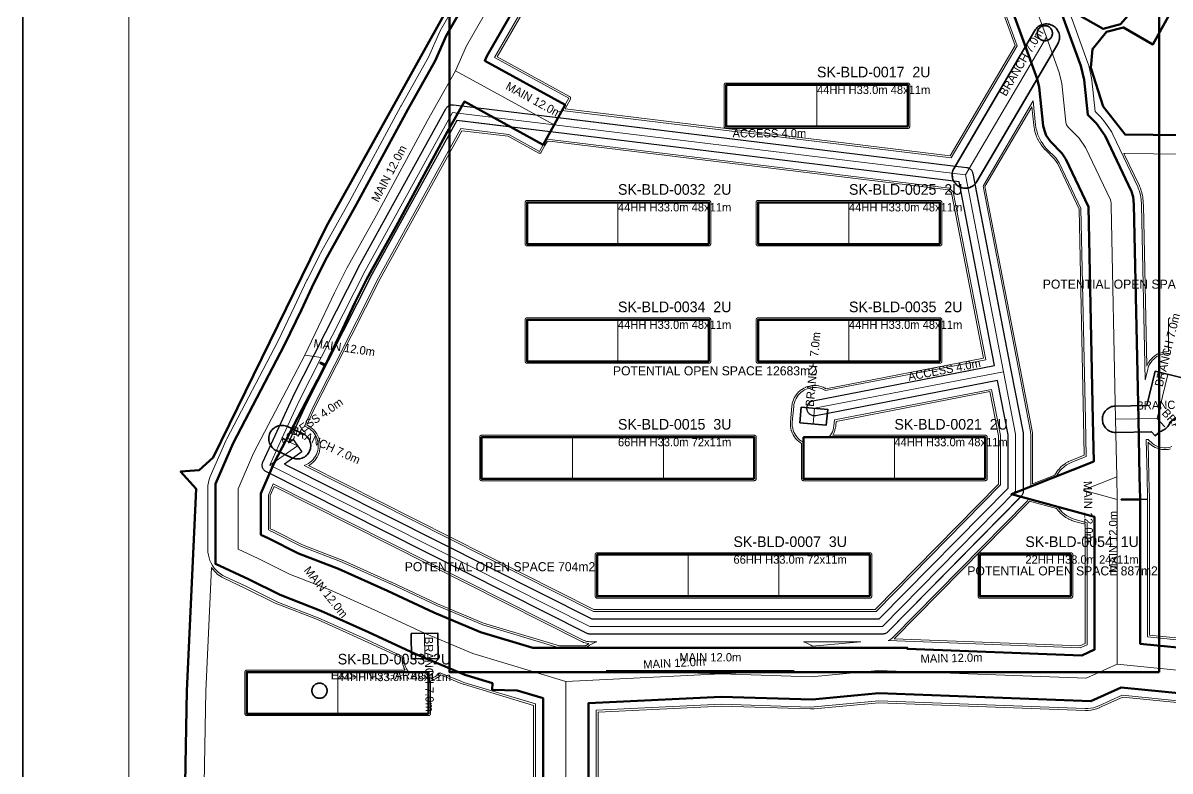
# Model space of a CAD drawing. Header units: metres. Extents: x 10 to 560, y 290 to 670.
# Drawn here: x 10 to 161.5, y 495.4 to 594.2 of the extents above; entities that cross this region are included whole.
import ezdxf

# ---------------------------------------------------------------- set-up
doc = ezdxf.new("R2010")
doc.units = ezdxf.units.M
for name, color, linetype, lineweight in [('A-ANNO-TEXT', 7, 'CONTINUOUS', 18), ('A-BUILDING-LABEL', 7, 'CONTINUOUS', 18), ('A-BUILDING-OUTLINE', 7, 'CONTINUOUS', 50), ('A-DIM', 3, 'CONTINUOUS', 18), ('A-ENTRANCE', 6, 'CONTINUOUS', 35), ('A-FRAME', 7, 'CONTINUOUS', 35), ('A-SITE-BOUNDARY', 1, 'CONTINUOUS', 50), ('A-UNIT-LINE', 4, 'CONTINUOUS', 18), ('C-ROAD-ACCESS', 4, 'CONTINUOUS', 25), ('C-ROAD-BRANCH', 2, 'CONTINUOUS', 35), ('C-ROAD-CENTER', 8, 'CONTINUOUS', 18), ('C-ROAD-LABEL', 2, 'CONTINUOUS', 18), ('C-ROAD-MAIN', 30, 'CONTINUOUS', 50), ('C-SIDEWALK', 8, 'CONTINUOUS', 18), ('L-OPEN-SPACE', 8, 'CONTINUOUS', 13)]:
    doc.layers.add(name, color=color, linetype=linetype, lineweight=lineweight)

msp = doc.modelspace()

# ---------------------------------------------------------------- linework, layer by layer
at = {"layer": 'A-BUILDING-OUTLINE'}
for points in [[(126.84, 580.48), (126.84, 585.98), (102.84, 585.98), (102.84, 580.48)], [(100.56, 564.98), (100.56, 570.48), (76.56, 570.48), (76.56, 564.98)], [(131.06, 564.98), (131.06, 570.48), (107.06, 570.48), (107.06, 564.98)], [(100.56, 549.48), (100.56, 554.98), (76.56, 554.98), (76.56, 549.48)], [(131.06, 549.48), (131.06, 554.98), (107.06, 554.98), (107.06, 549.48)], [(106.56, 533.98), (106.56, 539.48), (70.56, 539.48), (70.56, 533.98)], [(137.06, 533.98), (137.06, 539.48), (113.06, 539.48), (113.06, 533.98)], [(121.81, 518.48), (121.81, 523.98), (85.81, 523.98), (85.81, 518.48)], [(148.35, 518.48), (148.35, 523.98), (136.35, 523.98), (136.35, 518.48)], [(63.56, 502.98), (63.56, 508.48), (39.56, 508.48), (39.56, 502.98)]]:
    msp.add_lwpolyline(points, close=True, dxfattribs=at)
at = {"layer": 'A-DIM'}
msp.add_lwpolyline([(24, 320), (24, 635.01)], dxfattribs=at)
at = {"layer": 'A-ENTRANCE'}
for points in [[(145.92, 592.81), (145.92, 592.71), (145.9, 592.61), (145.88, 592.52), (145.85, 592.43), (145.8, 592.34), (145.75, 592.25), (145.7, 592.17), (145.63, 592.1), (145.56, 592.04), (145.48, 591.98), (145.39, 591.93), (145.3, 591.89), (145.21, 591.85), (145.12, 591.83), (145.02, 591.81), (144.92, 591.81), (144.82, 591.81), (144.73, 591.83), (144.63, 591.85), (144.54, 591.89), (144.45, 591.93), (144.37, 591.98), (144.29, 592.04), (144.22, 592.1), (144.15, 592.17), (144.09, 592.25), (144.04, 592.34), (144, 592.43), (143.97, 592.52), (143.94, 592.61), (143.93, 592.71), (143.92, 592.81), (143.93, 592.91), (143.94, 593), (143.97, 593.1), (144, 593.19), (144.04, 593.28), (144.09, 593.36), (144.15, 593.44), (144.22, 593.52), (144.29, 593.58), (144.37, 593.64), (144.45, 593.69), (144.54, 593.73), (144.63, 593.77), (144.73, 593.79), (144.82, 593.8), (144.92, 593.81), (145.02, 593.8), (145.12, 593.79), (145.21, 593.77), (145.3, 593.73), (145.39, 593.69), (145.48, 593.64), (145.56, 593.58), (145.63, 593.52), (145.7, 593.44), (145.75, 593.36), (145.8, 593.28), (145.85, 593.19), (145.88, 593.1), (145.9, 593), (145.92, 592.91)], [(50.16, 506.01), (50.15, 505.92), (50.14, 505.82), (50.11, 505.72), (50.08, 505.63), (50.04, 505.54), (49.99, 505.46), (49.93, 505.38), (49.86, 505.31), (49.79, 505.24), (49.71, 505.18), (49.63, 505.13), (49.54, 505.09), (49.45, 505.06), (49.35, 505.03), (49.25, 505.02), (49.16, 505.01), (49.06, 505.02), (48.96, 505.03), (48.87, 505.06), (48.77, 505.09), (48.69, 505.13), (48.6, 505.18), (48.52, 505.24), (48.45, 505.31), (48.38, 505.38), (48.33, 505.46), (48.27, 505.54), (48.23, 505.63), (48.2, 505.72), (48.18, 505.82), (48.16, 505.92), (48.16, 506.01), (48.16, 506.11), (48.18, 506.21), (48.2, 506.3), (48.23, 506.4), (48.27, 506.48), (48.33, 506.57), (48.38, 506.65), (48.45, 506.72), (48.52, 506.79), (48.6, 506.84), (48.69, 506.9), (48.77, 506.94), (48.87, 506.97), (48.96, 506.99), (49.06, 507.01), (49.16, 507.01), (49.25, 507.01), (49.35, 506.99), (49.45, 506.97), (49.54, 506.94), (49.63, 506.9), (49.71, 506.84), (49.79, 506.79), (49.86, 506.72), (49.93, 506.65), (49.99, 506.57), (50.04, 506.48), (50.08, 506.4), (50.11, 506.3), (50.14, 506.21), (50.15, 506.11)]]:
    msp.add_lwpolyline(points, close=True, dxfattribs=at)
at = {"layer": 'A-FRAME'}
msp.add_lwpolyline([(560, 290), (560, 670), (10, 670), (10, 290), (560, 290)], dxfattribs=at)
at = {"layer": 'A-SITE-BOUNDARY'}
for points in [[(160.01, 508.48), (160.01, 642.18), (66.31, 642.18), (66.31, 508.48), (160.01, 508.48)], [(86.81, 635.01), (83.94, 628.24), (50.1, 567.33), (35.13, 536.78), (33.28, 535.14), (30.82, 534.93), (32.87, 532.67), (31.64, 506.01), (30, 415.78)], [(223.6, 373.73), (224.01, 506.42), (213.35, 528.78), (208.84, 541.29), (207.6, 549.49), (207.19, 578.82), (155.51, 579.43), (152.64, 583.13), (151, 588.25), (151.21, 590.71), (153.05, 592.97), (155.31, 593.58), (159.2, 591.33), (161.67, 595.84), (156.54, 595.84), (154.9, 594), (152.64, 593.38), (148.95, 595.43), (136.23, 635.01), (86.81, 635.01)]]:
    msp.add_lwpolyline(points, dxfattribs=at)
at = {"layer": 'A-UNIT-LINE'}
for points in [[(114.84, 580.48), (114.84, 585.98)], [(88.56, 564.98), (88.56, 570.48)], [(119.06, 564.98), (119.06, 570.48)], [(88.56, 549.48), (88.56, 554.98)], [(119.06, 549.48), (119.06, 554.98)], [(82.56, 533.98), (82.56, 539.48)], [(94.56, 533.98), (94.56, 539.48)], [(125.06, 533.98), (125.06, 539.48)], [(97.81, 518.48), (97.81, 523.98)], [(109.81, 518.48), (109.81, 523.98)], [(51.56, 502.98), (51.56, 508.48)]]:
    msp.add_lwpolyline(points, dxfattribs=at)
at = {"layer": 'C-ROAD-ACCESS'}
for points in [[(84.49, 513.55), (84.41, 513.59), (42.14, 534.89), (42.06, 534.94), (41.98, 534.99), (41.91, 535.06), (41.84, 535.13), (41.78, 535.2), (41.73, 535.28), (41.68, 535.37), (41.65, 535.45), (41.62, 535.55), (41.6, 535.64), (41.59, 535.74), (41.59, 535.83), (41.6, 535.93), (41.62, 536.02), (41.65, 536.11), (41.68, 536.2), (43.29, 539.71), (45.62, 544.78), (45.64, 544.81), (48.5, 550.45), (54.3, 561.89), (54.31, 561.92), (65.85, 582.84), (65.9, 582.93), (65.96, 583.01), (66.02, 583.08), (66.1, 583.14), (66.18, 583.2), (66.27, 583.25), (66.36, 583.29), (66.45, 583.32), (66.55, 583.34), (66.64, 583.36), (66.74, 583.36), (66.84, 583.35), (80.26, 581.72), (134.56, 575.1), (134.65, 575.08), (134.74, 575.05), (134.83, 575.02), (134.92, 574.98), (135, 574.92), (135.08, 574.87), (135.15, 574.8), (135.22, 574.73), (135.27, 574.65), (135.32, 574.57), (135.36, 574.48), (135.39, 574.39), (135.42, 574.29), (140.44, 548.31), (142.04, 540.06), (142.06, 539.96), (142.06, 539.87), (142.06, 532.35), (142.06, 532.25), (142.04, 532.15), (142.02, 532.06), (141.99, 531.97), (141.94, 531.88), (141.9, 531.8), (141.84, 531.72), (141.77, 531.65), (124.2, 513.78), (124.13, 513.72), (124.05, 513.66), (123.96, 513.6), (123.87, 513.56), (123.78, 513.53), (123.68, 513.5), (123.59, 513.49), (123.49, 513.48), (84.86, 513.48), (84.77, 513.49), (84.67, 513.5), (84.58, 513.52)], [(44.53, 535.93), (85.1, 515.48), (123.07, 515.48), (140.06, 532.76), (140.06, 539.77), (138.67, 546.95), (114.69, 542.31), (114.6, 542.3), (114.5, 542.29), (114.4, 542.3), (114.3, 542.31), (114.21, 542.34), (114.12, 542.37), (114.03, 542.41), (113.94, 542.47), (113.87, 542.52), (113.79, 542.59), (113.73, 542.66), (113.67, 542.74), (113.62, 542.83), (113.58, 542.92), (113.55, 543.01), (113.52, 543.1), (113.51, 543.2), (113.5, 543.3), (113.51, 543.4), (113.52, 543.49), (113.55, 543.59), (113.58, 543.68), (113.63, 543.77), (113.68, 543.85), (113.73, 543.93), (113.8, 544), (113.87, 544.07), (113.95, 544.13), (114.04, 544.18), (114.13, 544.22), (114.22, 544.25), (114.31, 544.28), (138.29, 548.92), (133.59, 573.2), (80.02, 579.73), (67.27, 581.29), (56.07, 560.97), (50.28, 549.54), (47.43, 543.92), (45.11, 538.87), (45.05, 538.73), (45.67, 539.17), (46.82, 537.53)]]:
    msp.add_lwpolyline(points, close=True, dxfattribs=at)
at = {"layer": 'C-ROAD-BRANCH'}
for points in [[(135.04, 572.46), (134.87, 572.41), (134.71, 572.37), (134.54, 572.36), (134.36, 572.35), (134.19, 572.37), (134.02, 572.4), (133.86, 572.45), (133.7, 572.51), (133.55, 572.59), (133.4, 572.69), (133.27, 572.8), (133.15, 572.92), (133.04, 573.05), (132.94, 573.19), (132.86, 573.34), (132.79, 573.5), (132.74, 573.66), (132.71, 573.83), (132.69, 574), (132.69, 574.17), (132.7, 574.34), (132.73, 574.51), (132.78, 574.68), (132.85, 574.84), (132.93, 574.99), (143.61, 593.16), (143.7, 593.31), (143.81, 593.44), (143.93, 593.56), (144.06, 593.67), (144.2, 593.77), (144.35, 593.85), (144.51, 593.92), (144.68, 593.97), (144.84, 594.01), (145.01, 594.03), (145.19, 594.03), (145.36, 594.01), (145.53, 593.98), (145.69, 593.93), (145.85, 593.87), (146, 593.79), (146.15, 593.69), (146.28, 593.59), (146.4, 593.46), (146.51, 593.33), (146.61, 593.19), (146.69, 593.04), (146.76, 592.88), (146.81, 592.72), (146.84, 592.55), (146.86, 592.38), (146.86, 592.21), (146.85, 592.04), (146.82, 591.87), (146.77, 591.7), (146.7, 591.54), (146.62, 591.39), (135.94, 573.22), (135.85, 573.07), (135.74, 572.94), (135.62, 572.82), (135.49, 572.71), (135.35, 572.61), (135.2, 572.53)], [(112.76, 543.45), (116.25, 543.14), (116.06, 541.08), (112.58, 541.39)], [(47.74, 539.27), (47.82, 539.12), (47.89, 538.96), (47.94, 538.8), (47.98, 538.63), (47.99, 538.46), (48, 538.28), (47.98, 538.11), (47.95, 537.94), (47.9, 537.78), (47.84, 537.62), (47.76, 537.47), (47.66, 537.32), (47.56, 537.19), (47.44, 537.07), (47.31, 536.96), (47.16, 536.86), (47.01, 536.78), (46.86, 536.71), (46.69, 536.66), (46.52, 536.62), (46.35, 536.6), (46.18, 536.6), (46.01, 536.62), (45.84, 536.65), (45.68, 536.7), (45.52, 536.76), (43.47, 537.7), (43.32, 537.78), (43.18, 537.87), (43.04, 537.98), (42.92, 538.1), (42.81, 538.23), (42.71, 538.38), (42.63, 538.53), (42.56, 538.68), (42.51, 538.85), (42.48, 539.02), (42.46, 539.19), (42.45, 539.36), (42.47, 539.53), (42.5, 539.7), (42.55, 539.86), (42.61, 540.02), (42.69, 540.17), (42.79, 540.32), (42.89, 540.45), (43.01, 540.57), (43.15, 540.69), (43.29, 540.78), (43.44, 540.86), (43.6, 540.93), (43.76, 540.98), (43.93, 541.02), (44.1, 541.04), (44.27, 541.04), (44.44, 541.02), (44.61, 540.99), (44.78, 540.95), (44.93, 540.88), (46.98, 539.94), (47.13, 539.86), (47.27, 539.77), (47.41, 539.66), (47.53, 539.54), (47.64, 539.41)], [(61.27, 513.58), (64.77, 513.62), (64.81, 510.26), (61.31, 510.21)]]:
    msp.add_lwpolyline(points, close=True, dxfattribs=at)
msp.add_lwpolyline([(162.08, 542.01), (161.44, 541.43), (161.4, 541.32), (161.33, 541.16), (161.24, 541.01), (161.14, 540.87), (161.03, 540.74), (160.91, 540.63), (160.77, 540.52), (160.63, 540.43), (160.47, 540.35), (160.31, 540.29), (160.15, 540.25), (160.13, 540.24), (159.49, 539.66), (159.01, 540.19), (154.3, 540.09), (154.13, 540.1), (153.96, 540.12), (153.79, 540.16), (153.63, 540.21), (153.48, 540.28), (153.33, 540.37), (153.19, 540.47), (153.06, 540.58), (152.94, 540.7), (152.83, 540.84), (152.74, 540.99), (152.67, 541.14), (152.6, 541.3), (152.56, 541.46), (152.53, 541.63), (152.52, 541.81), (152.52, 541.98), (152.54, 542.15), (152.58, 542.31), (152.64, 542.48), (152.71, 542.63), (152.79, 542.78), (152.89, 542.92), (153.01, 543.05), (153.13, 543.17), (153.27, 543.28), (153.41, 543.37), (153.57, 543.44), (153.73, 543.51), (153.89, 543.55), (154.06, 543.58), (154.23, 543.59), (158.38, 543.68), (159.47, 548.18), (162.87, 547.36)], dxfattribs=at)
at = {"layer": 'C-ROAD-CENTER'}
for points in [[(67.12, 587.84), (68.56, 591.12), (74.91, 602.2), (76.14, 604.45), (77.37, 607.12), (79.63, 611.02), (84.76, 620.86)], [(154.49, 531.24), (154.43, 534.24), (154.27, 541.84), (153.69, 570.03), (153.66, 570.42), (153.63, 570.6), (153.57, 570.82), (150.3, 577.72), (149.45, 578.93), (148, 580.39), (147.79, 580.7), (147.73, 580.86), (147.68, 581.07), (147.15, 586.18), (146.81, 587.63), (145.12, 592.28), (137.91, 612.04)], [(145.12, 592.28), (134.43, 574.1)], [(47.23, 550.31), (49.48, 555.03), (51.12, 558.52), (52.76, 561.8), (56.66, 568.77), (63.43, 581.28), (67.12, 587.84)], [(80.14, 580.72), (67.12, 587.84)], [(84.86, 514.48), (42.59, 535.79), (44.2, 539.29), (46.53, 544.36), (49.39, 549.99), (55.19, 561.44), (66.72, 582.36), (80.14, 580.72), (134.43, 574.1), (139.46, 548.12), (141.06, 539.87), (141.06, 532.35), (123.49, 514.48), (84.86, 514.48)], [(47.23, 550.31), (40.46, 537.39), (38.41, 532.67), (38.41, 524.68), (41.07, 523.45), (45.18, 521.39), (50.51, 519.34), (56.87, 516.47), (63.02, 513.6), (69.38, 510.94), (81.68, 507.24)], [(47.23, 550.31), (49.39, 549.99)], [(139.46, 548.12), (114.5, 543.29)], [(159.77, 541.96), (161.17, 547.77)], [(114.5, 543.29), (114.32, 541.23)], [(154.27, 541.84), (159.77, 541.96)], [(159.77, 541.96), (160.78, 540.84)], [(44.2, 539.29), (46.25, 538.35)], [(46.25, 538.35), (42.59, 535.79)], [(154.49, 531.24), (149.98, 532.47), (154.43, 534.24)], [(154.49, 509.5), (154.49, 531.24)], [(63.02, 513.6), (63.06, 510.23)], [(154.49, 509.5), (150.39, 507.65), (122.9, 508.68), (114.09, 507.86), (102.18, 508.22)], [(154.49, 509.5), (166.79, 508.27), (181.97, 507.86), (183.81, 491.04)], [(102.18, 508.22), (81.68, 507.24)], [(102.18, 508.22), (87.01, 508.68), (111.83, 508.68), (102.18, 508.22)], [(85.47, 384.68), (83.8, 395.41), (81.68, 409.01), (81.68, 445.24), (81.68, 451.67), (81.68, 487.2), (81.68, 507.24)]]:
    msp.add_lwpolyline(points, dxfattribs=at)
at = {"layer": 'C-ROAD-MAIN'}
for points in [[(140.77, 612.96), (147.93, 593.31), (149.69, 588.48), (150.11, 586.67), (150.59, 582.03), (151.76, 580.87), (152.9, 579.24), (156.38, 571.89), (156.58, 571.21), (156.64, 570.72), (156.68, 570.17), (157.27, 541.9), (157.42, 534.3), (157.49, 531.3), (155.03, 531.25), (155, 531.24), (157.49, 531.24), (157.49, 512.21), (166.98, 511.27)], [(77.53, 600.73), (71.24, 589.77), (70.97, 589.16), (81.58, 583.36), (78.7, 578.09), (68.28, 583.79), (66.06, 579.83), (59.29, 567.32), (55.42, 560.39), (53.82, 557.21), (52.19, 553.74), (49.93, 549.02), (49.29, 549.33), (49.28, 549.24), (49.88, 548.92), (48.97, 547.18), (48.95, 547.03), (48.9, 547.03), (43.17, 536.1), (41.41, 532.05), (41.41, 526.6), (42.37, 526.15), (46.39, 524.14), (51.67, 522.11), (58.12, 519.2), (64.23, 516.34), (70.39, 513.76), (77.34, 511.68), (122.76, 511.68), (122.82, 511.68), (122.96, 511.68), (126.76, 511.68), (126.77, 511.54), (149.8, 510.68), (151.49, 511.44), (151.49, 528.95), (140.52, 531.94), (151.38, 536.26), (151.27, 541.78), (150.69, 569.89), (150.69, 569.9), (147.7, 576.2), (147.15, 576.99), (145.65, 578.49), (145.11, 579.31), (144.87, 579.95), (144.72, 580.56), (144.18, 585.68), (143.93, 586.78), (142.3, 591.25), (135.05, 611.13)], [(78.68, 408.78), (78.68, 505.01), (75.27, 506.03), (71.97, 506.13), (71.99, 507.02), (68.36, 508.11), (61.8, 510.86), (55.61, 513.75), (49.35, 516.57), (43.96, 518.65), (39.77, 520.74), (35.41, 522.76), (35.41, 533.3), (37.75, 538.69), (44.54, 551.66), (46.77, 556.31), (48.42, 559.82), (50.11, 563.2), (54.03, 570.22), (60.8, 582.73), (64.43, 589.18), (65.87, 592.48), (72.3, 603.66)], [(180.8, 490.99), (179.27, 504.93), (166.6, 505.27), (154.99, 506.43), (150.98, 504.63), (122.99, 505.67), (114.18, 504.85), (102.2, 505.22), (84.68, 504.38), (84.68, 409.24)]]:
    msp.add_lwpolyline(points, dxfattribs=at)
at = {"layer": 'C-SIDEWALK'}
for points in [[(162.87, 547.36), (159.47, 548.18), (158.38, 543.68), (157.23, 543.65), (156.68, 570.17), (156.64, 570.72), (156.58, 571.21), (156.38, 571.89), (152.9, 579.24), (151.76, 580.87), (150.59, 582.03), (150.11, 586.67), (149.69, 588.48), (147.93, 593.31), (140.77, 612.96)], [(141.72, 613.27), (148.87, 593.65), (150.57, 589), (150.71, 588.53), (151.04, 587.08), (151.12, 586.59), (151.55, 582.49), (152.28, 581.75), (152.51, 581.5), (152.72, 581.23), (153.57, 580.02), (153.76, 579.73), (153.92, 579.43), (157.18, 572.54), (157.31, 572.24), (157.41, 571.94), (157.47, 571.72), (157.55, 571.41), (157.6, 571.1), (157.62, 570.92), (157.65, 570.72), (157.67, 570.32), (157.68, 570.11), (158.16, 547.03), (158.5, 548.41), (158.57, 548.67), (158.67, 548.92), (158.8, 549.16), (158.95, 549.39), (159.11, 549.6), (159.3, 549.79), (159.51, 549.96), (159.73, 550.11), (159.97, 550.24), (160.22, 550.35), (160.48, 550.43), (160.74, 550.48), (161.01, 550.51), (161.28, 550.52), (161.51, 550.5)], [(135.05, 611.13), (142.3, 591.25), (142.37, 591.06), (133.09, 575.27), (80.65, 581.67), (81.58, 583.36), (70.97, 589.16), (71.24, 589.77), (77.53, 600.73)], [(78.38, 600.21), (72.28, 589.58), (82.06, 584.23), (81.17, 582.61), (132.56, 576.35), (141.27, 591.16), (134.15, 610.67)], [(77.68, 489.95), (77.68, 504.27), (68.23, 507.1), (67.83, 507.25), (65.1, 508.39), (65.03, 508.31), (64.83, 508.13), (64.62, 507.97), (64.39, 507.83), (64.14, 507.71), (63.89, 507.61), (63.63, 507.54), (63.56, 507.53), (63.56, 508.48), (60.94, 508.48), (60.79, 508.68), (60.65, 508.91), (60.53, 509.15), (60.44, 509.4), (60.37, 509.66), (60.33, 509.93), (60.31, 510.2), (60.31, 510.45), (55.2, 512.84), (48.97, 515.65), (43.74, 517.66), (43.39, 517.82), (39.34, 519.84), (36.73, 521.04), (36.4, 521.22), (36.08, 521.43), (35.78, 521.66), (35.51, 521.92), (35.26, 522.21), (35.04, 522.52), (34.85, 522.85), (34.69, 523.19), (34.57, 523.55), (34.48, 523.92), (34.43, 524.3), (34.41, 524.68), (34.41, 532.67), (34.43, 533.08), (34.49, 533.49), (34.6, 533.89), (34.74, 534.27), (36.79, 538.99), (36.92, 539.25), (43.65, 552.1), (45.87, 556.74), (47.5, 560.22), (47.55, 560.3), (49.19, 563.59), (49.27, 563.75), (53.16, 570.7), (59.91, 583.18), (59.94, 583.24), (63.54, 589.63), (64.89, 592.73), (65.09, 593.12), (71.42, 604.15)], [(72.3, 603.66), (65.87, 592.48), (64.43, 589.18), (60.8, 582.73), (54.03, 570.22), (50.11, 563.2), (48.42, 559.82), (46.77, 556.31), (44.54, 551.66), (37.75, 538.69), (35.41, 533.3), (35.41, 522.76), (39.77, 520.74), (43.96, 518.65), (49.35, 516.57), (55.61, 513.75), (61.3, 511.09), (61.31, 510.21), (63.28, 510.24), (68.36, 508.11), (71.99, 507.02), (71.97, 506.13), (75.27, 506.03), (78.68, 505.01), (78.68, 488.95)], [(161.71, 538.25), (161.45, 538.17), (161.19, 538.12), (160.92, 538.09), (160.65, 538.09), (160.38, 538.12), (160.11, 538.17), (159.86, 538.25), (159.61, 538.35), (159.37, 538.48), (159.14, 538.63), (158.94, 538.8), (158.74, 538.99), (158.57, 539.18), (158.32, 539.17), (158.42, 534.32), (158.49, 531.32), (157.49, 531.3), (157.42, 534.3), (157.3, 540.15), (159.01, 540.19), (159.49, 539.66), (160.13, 540.24), (160.15, 540.25), (160.31, 540.29), (160.47, 540.35), (160.63, 540.43), (160.77, 540.52), (160.91, 540.63), (161.03, 540.74), (161.14, 540.87), (161.24, 541.01), (161.33, 541.16), (161.4, 541.32), (161.44, 541.43), (162.08, 542.01)], [(166.98, 511.27), (157.49, 512.21), (157.49, 531.24), (158.49, 531.24), (158.49, 513.12), (167.05, 512.26)], [(84.68, 441.58), (84.68, 504.38), (102.2, 505.22), (114.18, 504.85), (122.99, 505.67), (150.98, 504.63), (154.99, 506.43), (166.6, 505.27), (179.27, 504.93), (180.8, 490.99)], [(179.8, 490.97), (178.37, 503.95), (166.68, 504.27), (166.39, 504.29), (155.15, 505.41), (152.03, 504.01), (151.68, 503.87), (151.33, 503.77), (150.97, 503.7), (150.6, 503.66), (150.24, 503.66), (123.02, 504.67), (114.46, 503.88), (113.96, 503.86), (102.21, 504.22), (85.68, 503.43), (85.68, 441.74)]]:
    msp.add_lwpolyline(points, dxfattribs=at)
for points in [[(144.24, 578.86), (144.07, 579.23), (144.01, 579.39), (143.85, 579.91), (143.79, 580.12), (143.7, 580.66), (143.36, 583.87), (136.81, 572.71), (136.76, 572.63), (141.43, 548.5), (143.02, 540.25), (143.05, 540.06), (143.06, 539.87), (143.06, 532.95), (142.06, 532.55), (142.06, 539.87), (142.06, 539.96), (142.04, 540.06), (140.44, 548.31), (135.69, 572.89), (135.74, 572.94), (135.85, 573.07), (135.94, 573.22), (143.92, 586.79), (143.93, 586.78), (144.18, 585.68), (144.72, 580.56), (144.87, 579.95), (145.11, 579.31), (145.65, 578.49), (147.15, 576.99), (147.7, 576.2), (150.69, 569.9), (150.69, 569.89), (151.27, 541.78), (151.38, 536.26), (146.41, 534.28), (146.45, 534.36), (146.66, 534.71), (146.9, 535.02), (147.17, 535.32), (147.47, 535.58), (147.79, 535.82), (148.13, 536.02), (148.5, 536.19), (150.37, 536.93), (150.27, 541.76), (149.69, 569.66), (146.83, 575.7), (146.38, 576.35), (145.16, 577.56), (144.89, 577.87), (144.65, 578.2), (144.45, 578.51)], [(69.72, 583), (67.96, 583.22), (68.28, 583.79)], [(47.4, 540.85), (47.64, 540.73), (47.86, 540.58), (48.07, 540.41), (48.27, 540.22), (48.44, 540.01), (48.59, 539.79), (48.72, 539.55), (48.83, 539.31), (48.91, 539.05), (48.96, 538.78), (48.99, 538.52), (49, 538.25), (48.97, 537.98), (48.92, 537.71), (48.85, 537.45), (48.75, 537.2), (48.62, 536.96), (48.47, 536.74), (48.31, 536.53), (48.12, 536.33), (47.91, 536.16), (47.69, 536.01), (47.45, 535.88), (47.2, 535.77), (47.12, 535.75), (85.34, 516.48), (122.65, 516.48), (139.06, 533.17), (139.06, 539.68), (137.88, 545.78), (117.13, 541.76), (117.06, 540.99), (117.02, 540.72), (116.96, 540.46), (116.87, 540.2), (116.76, 539.96), (116.62, 539.73), (116.46, 539.51), (116.44, 539.48), (113.06, 539.48), (113.06, 538.79), (113.04, 538.8), (112.81, 538.94), (112.59, 539.09), (112.39, 539.27), (112.21, 539.47), (112.05, 539.69), (111.91, 539.92), (111.79, 540.16), (111.69, 540.41), (111.63, 540.68), (111.58, 540.94), (111.57, 541.21), (111.58, 541.48), (111.77, 543.54), (111.8, 543.81), (111.87, 544.07), (111.96, 544.32), (112.07, 544.57), (112.21, 544.8), (112.36, 545.02), (112.54, 545.22), (112.74, 545.41), (112.96, 545.57), (113.19, 545.71), (113.43, 545.83), (113.68, 545.92), (113.95, 545.99), (114.21, 546.03), (114.48, 546.04), (114.75, 546.03), (115.02, 546), (115.28, 545.93), (115.54, 545.84), (115.78, 545.73), (115.98, 545.62), (137.12, 549.71), (132.83, 571.87), (132.82, 571.88), (132.61, 572.05), (132.41, 572.24), (132.32, 572.35), (79.9, 578.74), (79.11, 578.83), (79.62, 579.78), (80.02, 579.73), (132.89, 573.28), (132.94, 573.19), (133.04, 573.05), (133.15, 572.92), (133.27, 572.8), (133.4, 572.69), (133.55, 572.59), (133.7, 572.51), (133.73, 572.5), (138.29, 548.92), (114.31, 544.28), (114.22, 544.25), (114.13, 544.22), (114.04, 544.18), (113.95, 544.13), (113.87, 544.07), (113.8, 544), (113.73, 543.93), (113.68, 543.85), (113.63, 543.77), (113.58, 543.68), (113.55, 543.59), (113.52, 543.49), (113.51, 543.4), (113.51, 543.38), (112.76, 543.45), (112.58, 541.39), (116.06, 541.08), (116.2, 542.6), (138.67, 546.95), (140.06, 539.77), (140.06, 532.76), (123.07, 515.48), (85.1, 515.48), (44.53, 535.93), (45.65, 536.71), (45.68, 536.7), (45.84, 536.65), (46.01, 536.62), (46.18, 536.6), (46.35, 536.6), (46.52, 536.62), (46.69, 536.66), (46.86, 536.71), (47.01, 536.78), (47.16, 536.86), (47.31, 536.96), (47.44, 537.07), (47.56, 537.19), (47.66, 537.32), (47.76, 537.47), (47.84, 537.62), (47.9, 537.78), (47.95, 537.94), (47.98, 538.11), (48, 538.28), (47.99, 538.46), (47.98, 538.63), (47.94, 538.8), (47.89, 538.96), (47.82, 539.12), (47.74, 539.27), (47.64, 539.41), (47.53, 539.54), (47.41, 539.66), (47.27, 539.77), (47.13, 539.86), (46.98, 539.94), (45.84, 540.46), (47.43, 543.92), (50.28, 549.54), (56.07, 560.97), (67.27, 581.29), (74.46, 580.41), (78.7, 578.09), (78.22, 577.21), (74.15, 579.44), (67.82, 580.21), (56.96, 560.5), (51.17, 549.09), (48.33, 543.49), (47.17, 540.95)], [(58.51, 520.12), (58.56, 520.1), (64.64, 517.26), (70.73, 514.71), (80.82, 511.68), (77.34, 511.68), (70.39, 513.76), (64.23, 516.34), (58.12, 519.2), (51.67, 522.11), (46.39, 524.14), (42.37, 526.15), (41.41, 526.6), (41.41, 532.05), (42.55, 534.68), (84.41, 513.59), (84.49, 513.55), (84.58, 513.52), (84.67, 513.5), (84.77, 513.49), (84.86, 513.48), (123.49, 513.48), (123.59, 513.49), (123.68, 513.5), (123.78, 513.53), (123.87, 513.56), (123.96, 513.6), (124.05, 513.66), (124.13, 513.72), (124.2, 513.78), (141.74, 531.61), (142.78, 531.32), (142.73, 531.25), (142.62, 531.09), (142.49, 530.94), (124.91, 513.08), (124.77, 512.95), (124.61, 512.83), (124.44, 512.73), (124.26, 512.64), (124.24, 512.63), (149.6, 511.69), (150.49, 512.09), (150.49, 528.18), (148.92, 528.61), (148.54, 528.73), (148.18, 528.9), (147.83, 529.09), (147.5, 529.32), (147.2, 529.59), (146.93, 529.88), (146.69, 530.19), (146.64, 530.27), (151.49, 528.95), (151.49, 511.44), (149.8, 510.68), (126.77, 511.54), (126.76, 511.68), (122.96, 511.68), (122.82, 511.68), (122.76, 511.68), (84.38, 511.68), (84.5, 511.79), (84.81, 512.02), (85.15, 512.22), (85.5, 512.38), (85.79, 512.48), (84.86, 512.48), (84.67, 512.49), (84.49, 512.52), (84.31, 512.56), (84.13, 512.62), (83.96, 512.7), (43.05, 533.32), (42.41, 531.84), (42.41, 527.24), (42.75, 527.08), (42.86, 527.02), (46.79, 525.06), (51.94, 523.08), (52.15, 522.99)], [(155.03, 531.25), (155.61, 531.26), (155.62, 531.24), (155, 531.24)], [(114.02, 512.02), (114.21, 511.89), (120.62, 512.48), (113.05, 512.48), (113.34, 512.38), (113.69, 512.22)]]:
    msp.add_lwpolyline(points, close=True, dxfattribs=at)
at = {"layer": 'L-OPEN-SPACE'}
for points in [[(133.92, 610.59), (140.99, 591.18), (132.43, 576.61), (81.57, 582.82), (81.8, 583.24), (82.28, 584.11), (82.29, 584.14), (82.3, 584.16), (82.3, 584.18), (82.31, 584.21), (82.31, 584.23), (82.31, 584.26), (82.3, 584.28), (82.3, 584.3), (82.29, 584.33), (82.28, 584.35), (82.27, 584.37), (82.25, 584.39), (82.24, 584.41), (82.22, 584.42), (82.2, 584.44), (82.18, 584.45), (72.63, 589.68), (78.6, 600.08)], [(161.46, 555.23), (161.44, 555.22), (161.41, 555.22), (161.39, 555.2), (161.37, 555.19), (161.35, 555.18), (161.33, 555.16), (161.32, 555.14), (161.3, 555.12), (161.29, 555.1), (161.28, 555.08), (161.27, 555.06), (161.27, 555.03), (161.26, 555.01), (161.26, 554.98), (161.26, 550.77), (161.01, 550.76), (160.98, 550.76), (160.71, 550.73), (160.69, 550.73), (160.43, 550.67), (160.4, 550.67), (160.14, 550.59), (160.12, 550.58), (159.87, 550.47), (159.85, 550.46), (159.61, 550.33), (159.59, 550.32), (159.37, 550.17), (159.35, 550.15), (159.14, 549.98), (159.13, 549.96), (158.94, 549.77), (158.92, 549.75), (158.75, 549.54), (158.74, 549.52), (158.59, 549.3), (158.58, 549.28), (158.45, 549.04), (158.44, 549.01), (158.37, 548.85), (157.93, 570.12), (157.93, 570.12), (157.92, 570.33), (157.92, 570.34), (157.9, 570.73), (157.89, 570.74), (157.87, 570.95), (157.87, 570.96), (157.85, 571.13), (157.85, 571.14), (157.8, 571.45), (157.79, 571.47), (157.72, 571.78), (157.71, 571.79), (157.65, 572.01), (157.65, 572.02), (157.54, 572.32), (157.54, 572.34), (157.41, 572.63), (157.41, 572.64), (155.37, 576.94), (155.48, 576.93), (204.73, 576.35)], [(167.06, 512.51), (158.74, 513.35), (158.74, 531.24), (158.74, 531.26), (158.73, 531.28), (158.74, 531.3), (158.74, 531.33), (158.67, 534.33), (158.58, 538.8), (158.76, 538.62), (158.78, 538.61), (158.99, 538.44), (159.01, 538.42), (159.23, 538.27), (159.25, 538.26), (159.49, 538.13), (159.51, 538.12), (159.76, 538.02), (159.78, 538.01), (160.04, 537.93), (160.07, 537.92), (160.33, 537.87), (160.35, 537.87), (160.62, 537.84), (160.65, 537.84), (160.92, 537.84), (160.94, 537.84), (161.21, 537.87), (161.23, 537.87), (161.5, 537.92)], [(32.5, 415.86), (34.14, 505.93), (34.89, 522.29), (35.05, 522.07), (35.07, 522.05), (35.32, 521.76), (35.33, 521.74), (35.61, 521.48), (35.62, 521.46), (35.92, 521.23), (35.94, 521.22), (36.26, 521.01), (36.28, 521), (36.62, 520.82), (36.63, 520.82), (39.23, 519.61), (43.28, 517.59), (43.29, 517.59), (43.64, 517.43), (43.65, 517.43), (48.87, 515.42), (55.09, 512.61), (60.06, 510.29), (60.06, 510.2), (60.06, 510.18), (60.08, 509.92), (60.08, 509.89), (60.12, 509.62), (60.13, 509.6), (60.2, 509.34), (60.21, 509.32), (60.3, 509.06), (60.31, 509.04), (60.43, 508.8), (60.44, 508.78), (60.47, 508.73), (39.56, 508.73), (39.53, 508.73), (39.51, 508.73), (39.49, 508.72), (39.46, 508.72), (39.44, 508.7), (39.42, 508.69), (39.4, 508.68), (39.38, 508.66), (39.37, 508.64), (39.35, 508.62), (39.34, 508.6), (39.33, 508.58), (39.32, 508.56), (39.31, 508.53), (39.31, 508.51), (39.31, 508.48), (39.31, 502.98), (39.31, 502.96), (39.31, 502.94), (39.32, 502.91), (39.33, 502.89), (39.34, 502.87), (39.35, 502.85), (39.37, 502.83), (39.38, 502.81), (39.4, 502.79), (39.42, 502.78), (39.44, 502.76), (39.46, 502.75), (39.49, 502.75), (39.51, 502.74), (39.53, 502.74), (39.56, 502.73), (63.56, 502.73), (63.58, 502.74), (63.61, 502.74), (63.63, 502.75), (63.65, 502.75), (63.68, 502.76), (63.7, 502.78), (63.72, 502.79), (63.74, 502.81), (63.75, 502.83), (63.77, 502.85), (63.78, 502.87), (63.79, 502.89), (63.8, 502.91), (63.8, 502.94), (63.81, 502.96), (63.81, 502.98), (63.81, 507.33), (63.96, 507.37), (63.98, 507.38), (64.23, 507.47), (64.25, 507.48), (64.5, 507.6), (64.52, 507.61), (64.75, 507.75), (64.77, 507.77), (64.98, 507.93), (65, 507.95), (65.16, 508.09), (67.73, 507.02), (67.75, 507.01), (68.14, 506.87), (68.16, 506.86), (77.43, 504.08), (77.43, 490.2)], [(85.93, 441.77), (85.93, 503.19), (102.22, 503.97), (113.96, 503.61), (113.97, 503.61), (114.46, 503.63), (114.48, 503.63), (123.02, 504.42), (150.23, 503.41), (150.24, 503.41), (150.61, 503.41), (150.63, 503.41), (151, 503.45), (151.02, 503.45), (151.38, 503.52), (151.4, 503.53), (151.76, 503.63), (151.78, 503.64), (152.12, 503.77), (152.13, 503.78), (155.2, 505.16), (166.37, 504.04)]]:
    msp.add_lwpolyline(points, dxfattribs=at)
for points in [[(102.59, 580.46), (102.59, 580.44), (102.6, 580.41), (102.6, 580.39), (102.61, 580.37), (102.63, 580.35), (102.64, 580.33), (102.66, 580.31), (102.68, 580.29), (102.7, 580.28), (102.72, 580.26), (102.74, 580.25), (102.76, 580.25), (102.79, 580.24), (102.81, 580.24), (102.84, 580.23), (126.84, 580.23), (126.86, 580.24), (126.88, 580.24), (126.91, 580.25), (126.93, 580.25), (126.95, 580.26), (126.97, 580.28), (126.99, 580.29), (127.01, 580.31), (127.03, 580.33), (127.04, 580.35), (127.06, 580.37), (127.07, 580.39), (127.07, 580.41), (127.08, 580.44), (127.08, 580.46), (127.09, 580.48), (127.09, 585.98), (127.08, 586.01), (127.08, 586.03), (127.07, 586.06), (127.07, 586.08), (127.06, 586.1), (127.04, 586.12), (127.03, 586.14), (127.01, 586.16), (126.99, 586.18), (126.97, 586.19), (126.95, 586.2), (126.93, 586.22), (126.91, 586.22), (126.88, 586.23), (126.86, 586.23), (126.84, 586.23), (102.84, 586.23), (102.81, 586.23), (102.79, 586.23), (102.76, 586.22), (102.74, 586.22), (102.72, 586.2), (102.7, 586.19), (102.68, 586.18), (102.66, 586.16), (102.64, 586.14), (102.63, 586.12), (102.61, 586.1), (102.6, 586.08), (102.6, 586.06), (102.59, 586.03), (102.59, 586.01), (102.59, 585.98), (102.59, 580.48)], [(143.19, 583.09), (143.45, 580.63), (143.45, 580.62), (143.55, 580.08), (143.55, 580.07), (143.6, 579.85), (143.61, 579.83), (143.77, 579.32), (143.78, 579.3), (143.84, 579.14), (143.84, 579.13), (144.01, 578.76), (144.02, 578.73), (144.23, 578.38), (144.24, 578.37), (144.44, 578.06), (144.45, 578.05), (144.69, 577.72), (144.7, 577.7), (144.98, 577.4), (144.99, 577.39), (146.18, 576.19), (146.62, 575.57), (149.44, 569.6), (150.02, 541.75), (150.12, 537.1), (148.41, 536.42), (148.39, 536.41), (148.03, 536.25), (148.01, 536.24), (147.66, 536.04), (147.64, 536.02), (147.32, 535.79), (147.3, 535.77), (147, 535.51), (146.98, 535.49), (146.71, 535.19), (146.7, 535.17), (146.46, 534.86), (146.44, 534.83), (146.24, 534.49), (146.23, 534.48), (143.31, 533.32), (143.31, 539.87), (143.31, 539.88), (143.3, 540.07), (143.3, 540.09), (143.27, 540.28), (143.27, 540.3), (141.67, 548.55), (137.02, 572.58), (137.02, 572.58)], [(48.56, 543.38), (51.4, 548.98), (57.18, 560.39), (67.96, 579.94), (74.07, 579.2), (78.1, 576.99), (78.12, 576.98), (78.14, 576.98), (78.17, 576.97), (78.19, 576.97), (78.22, 576.96), (78.24, 576.97), (78.27, 576.97), (78.29, 576.97), (78.31, 576.98), (78.33, 576.99), (78.36, 577), (78.38, 577.02), (78.39, 577.04), (78.41, 577.05), (78.43, 577.07), (78.44, 577.09), (78.92, 577.97), (79.24, 578.57), (79.87, 578.49), (132.2, 572.11), (132.22, 572.08), (132.24, 572.06), (132.43, 571.87), (132.45, 571.85), (132.6, 571.73), (136.83, 549.91), (116.02, 545.88), (115.91, 545.95), (115.89, 545.96), (115.64, 546.07), (115.62, 546.08), (115.36, 546.17), (115.34, 546.18), (115.08, 546.24), (115.05, 546.24), (114.79, 546.28), (114.76, 546.28), (114.49, 546.29), (114.47, 546.29), (114.2, 546.28), (114.17, 546.28), (113.91, 546.23), (113.88, 546.23), (113.62, 546.16), (113.6, 546.15), (113.34, 546.06), (113.32, 546.05), (113.08, 545.93), (113.06, 545.92), (112.83, 545.78), (112.81, 545.77), (112.59, 545.6), (112.57, 545.59), (112.37, 545.41), (112.36, 545.39), (112.18, 545.19), (112.16, 545.17), (112, 544.95), (111.99, 544.93), (111.85, 544.7), (111.84, 544.67), (111.73, 544.43), (111.72, 544.41), (111.63, 544.15), (111.62, 544.13), (111.56, 543.87), (111.56, 543.84), (111.52, 543.58), (111.52, 543.56), (111.33, 541.5), (111.33, 541.49), (111.32, 541.22), (111.32, 541.2), (111.34, 540.93), (111.34, 540.9), (111.38, 540.64), (111.38, 540.61), (111.45, 540.35), (111.46, 540.33), (111.55, 540.07), (111.56, 540.05), (111.68, 539.81), (111.69, 539.79), (111.83, 539.56), (111.85, 539.54), (112.01, 539.32), (112.02, 539.3), (112.21, 539.1), (112.22, 539.09), (112.43, 538.91), (112.45, 538.89), (112.66, 538.73), (112.68, 538.72), (112.81, 538.65), (112.81, 533.98), (112.81, 533.96), (112.82, 533.94), (112.82, 533.91), (112.83, 533.89), (112.84, 533.87), (112.85, 533.85), (112.87, 533.83), (112.88, 533.81), (112.9, 533.79), (112.92, 533.78), (112.94, 533.76), (112.96, 533.75), (112.99, 533.75), (113.01, 533.74), (113.04, 533.74), (113.06, 533.73), (137.06, 533.73), (137.09, 533.74), (137.11, 533.74), (137.13, 533.75), (137.16, 533.75), (137.18, 533.76), (137.2, 533.78), (137.22, 533.79), (137.24, 533.81), (137.25, 533.83), (137.27, 533.85), (137.28, 533.87), (137.29, 533.89), (137.3, 533.91), (137.31, 533.94), (137.31, 533.96), (137.31, 533.98), (137.31, 539.48), (137.31, 539.51), (137.31, 539.53), (137.3, 539.56), (137.29, 539.58), (137.28, 539.6), (137.27, 539.62), (137.25, 539.64), (137.24, 539.66), (137.22, 539.68), (137.2, 539.69), (137.18, 539.7), (137.16, 539.72), (137.13, 539.72), (137.11, 539.73), (137.09, 539.73), (137.06, 539.73), (116.91, 539.73), (116.97, 539.83), (116.98, 539.85), (117.1, 540.1), (117.1, 540.12), (117.19, 540.38), (117.2, 540.4), (117.26, 540.66), (117.27, 540.69), (117.31, 540.95), (117.31, 540.97), (117.36, 541.55), (137.68, 545.49), (138.81, 539.65), (138.81, 533.27), (122.54, 516.73), (85.39, 516.73), (47.7, 535.73), (47.81, 535.79), (47.83, 535.8), (48.05, 535.95), (48.07, 535.97), (48.28, 536.14), (48.3, 536.16), (48.48, 536.35), (48.5, 536.37), (48.67, 536.58), (48.68, 536.6), (48.83, 536.83), (48.84, 536.85), (48.97, 537.09), (48.98, 537.11), (49.08, 537.36), (49.09, 537.38), (49.16, 537.64), (49.17, 537.67), (49.22, 537.93), (49.22, 537.96), (49.24, 538.22), (49.25, 538.25), (49.24, 538.52), (49.24, 538.54), (49.21, 538.81), (49.21, 538.84), (49.15, 539.1), (49.15, 539.12), (49.07, 539.38), (49.06, 539.4), (48.95, 539.65), (48.94, 539.67), (48.81, 539.91), (48.8, 539.93), (48.64, 540.15), (48.63, 540.17), (48.46, 540.38), (48.44, 540.4), (48.25, 540.59), (48.23, 540.6), (48.02, 540.77), (48, 540.79), (47.77, 540.93), (47.75, 540.95), (47.51, 541.07), (47.5, 541.08), (47.5, 541.08)], [(76.31, 564.96), (76.32, 564.94), (76.32, 564.91), (76.33, 564.89), (76.34, 564.87), (76.35, 564.85), (76.37, 564.83), (76.38, 564.81), (76.4, 564.79), (76.42, 564.78), (76.44, 564.76), (76.46, 564.75), (76.49, 564.75), (76.51, 564.74), (76.54, 564.74), (76.56, 564.73), (100.56, 564.73), (100.59, 564.74), (100.61, 564.74), (100.63, 564.75), (100.66, 564.75), (100.68, 564.76), (100.7, 564.78), (100.72, 564.79), (100.74, 564.81), (100.75, 564.83), (100.77, 564.85), (100.78, 564.87), (100.79, 564.89), (100.8, 564.91), (100.81, 564.94), (100.81, 564.96), (100.81, 564.98), (100.81, 570.48), (100.81, 570.51), (100.81, 570.53), (100.8, 570.56), (100.79, 570.58), (100.78, 570.6), (100.77, 570.62), (100.75, 570.64), (100.74, 570.66), (100.72, 570.68), (100.7, 570.69), (100.68, 570.7), (100.66, 570.72), (100.63, 570.72), (100.61, 570.73), (100.59, 570.73), (100.56, 570.73), (76.56, 570.73), (76.54, 570.73), (76.51, 570.73), (76.49, 570.72), (76.46, 570.72), (76.44, 570.7), (76.42, 570.69), (76.4, 570.68), (76.38, 570.66), (76.37, 570.64), (76.35, 570.62), (76.34, 570.6), (76.33, 570.58), (76.32, 570.56), (76.32, 570.53), (76.31, 570.51), (76.31, 570.48), (76.31, 564.98)], [(106.81, 564.96), (106.82, 564.94), (106.82, 564.91), (106.83, 564.89), (106.84, 564.87), (106.85, 564.85), (106.87, 564.83), (106.88, 564.81), (106.9, 564.79), (106.92, 564.78), (106.94, 564.76), (106.96, 564.75), (106.99, 564.75), (107.01, 564.74), (107.04, 564.74), (107.06, 564.73), (131.06, 564.73), (131.09, 564.74), (131.11, 564.74), (131.13, 564.75), (131.16, 564.75), (131.18, 564.76), (131.2, 564.78), (131.22, 564.79), (131.24, 564.81), (131.25, 564.83), (131.27, 564.85), (131.28, 564.87), (131.29, 564.89), (131.3, 564.91), (131.31, 564.94), (131.31, 564.96), (131.31, 564.98), (131.31, 570.48), (131.31, 570.51), (131.31, 570.53), (131.3, 570.56), (131.29, 570.58), (131.28, 570.6), (131.27, 570.62), (131.25, 570.64), (131.24, 570.66), (131.22, 570.68), (131.2, 570.69), (131.18, 570.7), (131.16, 570.72), (131.13, 570.72), (131.11, 570.73), (131.09, 570.73), (131.06, 570.73), (107.06, 570.73), (107.04, 570.73), (107.01, 570.73), (106.99, 570.72), (106.96, 570.72), (106.94, 570.7), (106.92, 570.69), (106.9, 570.68), (106.88, 570.66), (106.87, 570.64), (106.85, 570.62), (106.84, 570.6), (106.83, 570.58), (106.82, 570.56), (106.82, 570.53), (106.81, 570.51), (106.81, 570.48), (106.81, 564.98)], [(76.31, 549.46), (76.32, 549.44), (76.32, 549.41), (76.33, 549.39), (76.34, 549.37), (76.35, 549.35), (76.37, 549.33), (76.38, 549.31), (76.4, 549.29), (76.42, 549.28), (76.44, 549.26), (76.46, 549.25), (76.49, 549.25), (76.51, 549.24), (76.54, 549.24), (76.56, 549.23), (100.56, 549.23), (100.59, 549.24), (100.61, 549.24), (100.63, 549.25), (100.66, 549.25), (100.68, 549.26), (100.7, 549.28), (100.72, 549.29), (100.74, 549.31), (100.75, 549.33), (100.77, 549.35), (100.78, 549.37), (100.79, 549.39), (100.8, 549.41), (100.81, 549.44), (100.81, 549.46), (100.81, 549.48), (100.81, 554.98), (100.81, 555.01), (100.81, 555.03), (100.8, 555.06), (100.79, 555.08), (100.78, 555.1), (100.77, 555.12), (100.75, 555.14), (100.74, 555.16), (100.72, 555.18), (100.7, 555.19), (100.68, 555.2), (100.66, 555.22), (100.63, 555.22), (100.61, 555.23), (100.59, 555.23), (100.56, 555.23), (76.56, 555.23), (76.54, 555.23), (76.51, 555.23), (76.49, 555.22), (76.46, 555.22), (76.44, 555.2), (76.42, 555.19), (76.4, 555.18), (76.38, 555.16), (76.37, 555.14), (76.35, 555.12), (76.34, 555.1), (76.33, 555.08), (76.32, 555.06), (76.32, 555.03), (76.31, 555.01), (76.31, 554.98), (76.31, 549.48)], [(106.81, 549.46), (106.82, 549.44), (106.82, 549.41), (106.83, 549.39), (106.84, 549.37), (106.85, 549.35), (106.87, 549.33), (106.88, 549.31), (106.9, 549.29), (106.92, 549.28), (106.94, 549.26), (106.96, 549.25), (106.99, 549.25), (107.01, 549.24), (107.04, 549.24), (107.06, 549.23), (131.06, 549.23), (131.09, 549.24), (131.11, 549.24), (131.13, 549.25), (131.16, 549.25), (131.18, 549.26), (131.2, 549.28), (131.22, 549.29), (131.24, 549.31), (131.25, 549.33), (131.27, 549.35), (131.28, 549.37), (131.29, 549.39), (131.3, 549.41), (131.31, 549.44), (131.31, 549.46), (131.31, 549.48), (131.31, 554.98), (131.31, 555.01), (131.31, 555.03), (131.3, 555.06), (131.29, 555.08), (131.28, 555.1), (131.27, 555.12), (131.25, 555.14), (131.24, 555.16), (131.22, 555.18), (131.2, 555.19), (131.18, 555.2), (131.16, 555.22), (131.13, 555.22), (131.11, 555.23), (131.09, 555.23), (131.06, 555.23), (107.06, 555.23), (107.04, 555.23), (107.01, 555.23), (106.99, 555.22), (106.96, 555.22), (106.94, 555.2), (106.92, 555.19), (106.9, 555.18), (106.88, 555.16), (106.87, 555.14), (106.85, 555.12), (106.84, 555.1), (106.83, 555.08), (106.82, 555.06), (106.82, 555.03), (106.81, 555.01), (106.81, 554.98), (106.81, 549.48)], [(70.31, 533.96), (70.32, 533.94), (70.32, 533.91), (70.33, 533.89), (70.34, 533.87), (70.35, 533.85), (70.37, 533.83), (70.38, 533.81), (70.4, 533.79), (70.42, 533.78), (70.44, 533.76), (70.46, 533.75), (70.49, 533.75), (70.51, 533.74), (70.54, 533.74), (70.56, 533.73), (106.56, 533.73), (106.59, 533.74), (106.61, 533.74), (106.63, 533.75), (106.66, 533.75), (106.68, 533.76), (106.7, 533.78), (106.72, 533.79), (106.74, 533.81), (106.75, 533.83), (106.77, 533.85), (106.78, 533.87), (106.79, 533.89), (106.8, 533.91), (106.81, 533.94), (106.81, 533.96), (106.81, 533.98), (106.81, 539.48), (106.81, 539.51), (106.81, 539.53), (106.8, 539.56), (106.79, 539.58), (106.78, 539.6), (106.77, 539.62), (106.75, 539.64), (106.74, 539.66), (106.72, 539.68), (106.7, 539.69), (106.68, 539.7), (106.66, 539.72), (106.63, 539.72), (106.61, 539.73), (106.59, 539.73), (106.56, 539.73), (70.56, 539.73), (70.54, 539.73), (70.51, 539.73), (70.49, 539.72), (70.46, 539.72), (70.44, 539.7), (70.42, 539.69), (70.4, 539.68), (70.38, 539.66), (70.37, 539.64), (70.35, 539.62), (70.34, 539.6), (70.33, 539.58), (70.32, 539.56), (70.32, 539.53), (70.31, 539.51), (70.31, 539.48), (70.31, 533.98)], [(52.25, 523.22), (52.04, 523.31), (52.03, 523.31), (46.89, 525.29), (42.98, 527.25), (42.97, 527.25), (42.86, 527.3), (42.86, 527.3), (42.66, 527.4), (42.66, 531.79), (43.17, 532.97), (83.85, 512.48), (83.86, 512.47), (84.03, 512.39), (84.05, 512.39), (84.23, 512.33), (84.25, 512.32), (84.43, 512.28), (84.45, 512.27), (84.64, 512.25), (84.66, 512.24), (84.7, 512.24), (84.68, 512.23), (84.66, 512.22), (84.35, 511.99), (84.33, 511.97), (84.28, 511.93), (80.85, 511.93), (70.81, 514.94), (64.74, 517.49), (58.66, 520.32), (58.66, 520.32), (58.62, 520.35), (58.62, 520.35), (52.26, 523.22)], [(125.09, 512.91), (142.66, 530.77), (142.67, 530.78), (142.8, 530.92), (142.82, 530.94), (142.89, 531.03), (146.48, 530.05), (146.49, 530.04), (146.73, 529.72), (146.75, 529.7), (147.02, 529.41), (147.04, 529.4), (147.34, 529.13), (147.36, 529.12), (147.69, 528.89), (147.71, 528.88), (148.05, 528.68), (148.08, 528.67), (148.44, 528.51), (148.47, 528.5), (148.85, 528.37), (148.86, 528.37), (150.24, 527.99), (150.24, 512.25), (149.55, 511.94), (125.03, 512.85), (125.08, 512.9)], [(85.56, 518.46), (85.57, 518.44), (85.57, 518.41), (85.58, 518.39), (85.59, 518.37), (85.6, 518.35), (85.62, 518.33), (85.63, 518.31), (85.65, 518.29), (85.67, 518.28), (85.69, 518.26), (85.71, 518.25), (85.74, 518.25), (85.76, 518.24), (85.79, 518.24), (85.81, 518.23), (121.81, 518.23), (121.84, 518.24), (121.86, 518.24), (121.88, 518.25), (121.91, 518.25), (121.93, 518.26), (121.95, 518.28), (121.97, 518.29), (121.99, 518.31), (122, 518.33), (122.02, 518.35), (122.03, 518.37), (122.04, 518.39), (122.05, 518.41), (122.06, 518.44), (122.06, 518.46), (122.06, 518.48), (122.06, 523.98), (122.06, 524.01), (122.06, 524.03), (122.05, 524.06), (122.04, 524.08), (122.03, 524.1), (122.02, 524.12), (122, 524.14), (121.99, 524.16), (121.97, 524.18), (121.95, 524.19), (121.93, 524.2), (121.91, 524.22), (121.88, 524.22), (121.86, 524.23), (121.84, 524.23), (121.81, 524.23), (85.81, 524.23), (85.79, 524.23), (85.76, 524.23), (85.74, 524.22), (85.71, 524.22), (85.69, 524.2), (85.67, 524.19), (85.65, 524.18), (85.63, 524.16), (85.62, 524.14), (85.6, 524.12), (85.59, 524.1), (85.58, 524.08), (85.57, 524.06), (85.57, 524.03), (85.56, 524.01), (85.56, 523.98), (85.56, 518.48)], [(136.11, 518.46), (136.11, 518.44), (136.12, 518.41), (136.12, 518.39), (136.13, 518.37), (136.15, 518.35), (136.16, 518.33), (136.18, 518.31), (136.2, 518.29), (136.22, 518.28), (136.24, 518.26), (136.26, 518.25), (136.28, 518.25), (136.31, 518.24), (136.33, 518.24), (136.35, 518.23), (148.35, 518.23), (148.38, 518.24), (148.4, 518.24), (148.43, 518.25), (148.45, 518.25), (148.47, 518.26), (148.49, 518.28), (148.51, 518.29), (148.53, 518.31), (148.55, 518.33), (148.56, 518.35), (148.57, 518.37), (148.59, 518.39), (148.59, 518.41), (148.6, 518.44), (148.6, 518.46), (148.6, 518.48), (148.6, 523.98), (148.6, 524.01), (148.6, 524.03), (148.59, 524.06), (148.59, 524.08), (148.57, 524.1), (148.56, 524.12), (148.55, 524.14), (148.53, 524.16), (148.51, 524.18), (148.49, 524.19), (148.47, 524.2), (148.45, 524.22), (148.43, 524.22), (148.4, 524.23), (148.38, 524.23), (148.35, 524.23), (136.35, 524.23), (136.33, 524.23), (136.31, 524.23), (136.28, 524.22), (136.26, 524.22), (136.24, 524.2), (136.22, 524.19), (136.2, 524.18), (136.18, 524.16), (136.16, 524.14), (136.15, 524.12), (136.13, 524.1), (136.12, 524.08), (136.12, 524.06), (136.11, 524.03), (136.11, 524.01), (136.1, 523.98), (136.1, 518.48)]]:
    msp.add_lwpolyline(points, close=True, dxfattribs=at)

# ---------------------------------------------------------------- texts
at = {"layer": 'A-ANNO-TEXT'}
msp.add_text('EXISTING GARAGE', height=1.1, dxfattribs=at).set_placement((50.66, 507.51))
at = {"layer": 'A-BUILDING-LABEL'}
for s, height, p in [('SK-BLD-0017  2U', 1.4, (114.84, 586.98)), ('44HH H33.0m 48x11m', 1.1, (114.84, 584.78)), ('SK-BLD-0032  2U', 1.4, (88.56, 571.48)), ('SK-BLD-0025  2U', 1.4, (119.06, 571.48)), ('44HH H33.0m 48x11m', 1.1, (88.56, 569.28)), ('44HH H33.0m 48x11m', 1.1, (119.06, 569.28)), ('SK-BLD-0034  2U', 1.4, (88.56, 555.98)), ('SK-BLD-0035  2U', 1.4, (119.06, 555.98)), ('44HH H33.0m 48x11m', 1.1, (88.56, 553.78)), ('44HH H33.0m 48x11m', 1.1, (119.06, 553.78)), ('SK-BLD-0015  3U', 1.4, (88.56, 540.48)), ('SK-BLD-0021  2U', 1.4, (125.06, 540.48)), ('66HH H33.0m 72x11m', 1.1, (88.56, 538.28)), ('44HH H33.0m 48x11m', 1.1, (125.06, 538.28)), ('SK-BLD-0007  3U', 1.4, (103.81, 524.98)), ('SK-BLD-0054  1U', 1.4, (142.35, 524.98)), ('66HH H33.0m 72x11m', 1.1, (103.81, 522.78)), ('22HH H33.0m 24x11m', 1.1, (142.35, 522.78)), ('SK-BLD-0033  2U', 1.4, (51.56, 509.48)), ('44HH H33.0m 48x11m', 1.1, (51.56, 507.28))]:
    msp.add_text(s, height=height, dxfattribs=at).set_placement(p)
at = {"layer": 'C-ROAD-LABEL'}
for s, rotation, p in [('BRANCH 7.0m', 59.5585, (139.78, 584.39)), ('MAIN 12.0m', -28.6731, (73.63, 585.48)), ('MAIN 12.0m', 62.074, (56.9, 570.42)), ('BRANCH 7.0m', 76.4564, (160.47, 546.06)), ('BRANCH 7.0m', 84.857, (114.41, 543.46)), ('MAIN 12.0m', -8.3659, (48.31, 551.35)), ('ACCESS 4.0m', 10.9541, (126.98, 546.91)), ('ACCESS 4.0m', 35.0672, (44.42, 538.27)), ('BRANCH 7.0m', 1.1845, (157.02, 543.1)), ('BRANCH 7.0m', -47.8137, (160.28, 542.6)), ('BRANCH 7.0m', -24.6872, (45.23, 540.02)), ('MAIN 12.0m', -88.8155, (150.03, 533.69)), ('MAIN 12.0m', 90, (154.49, 521.57)), ('MAIN 12.0m', -51.3402, (47.03, 521.88)), ('BRANCH 7.0m', -89.2842, (63.04, 513.12)), ('MAIN 12.0m', 1.4016, (128.52, 509.67)), ('MAIN 12.0m', 2.7263, (91.93, 508.93))]:
    msp.add_text(s, height=1.1, rotation=rotation, dxfattribs=at).set_placement(p)
for s, p in [('ACCESS 4.0m', (103.69, 579.05)), ('MAIN 12.0m', (96.67, 509.88))]:
    msp.add_text(s, height=1.1, dxfattribs=at).set_placement(p)
at = {"layer": 'L-OPEN-SPACE'}
for s, p in [('POTENTIAL OPEN SPACE 1577m2', (144.65, 559.08)), ('POTENTIAL OPEN SPACE 12683m2', (87.9, 547.64)), ('POTENTIAL OPEN SPACE 704m2', (60.41, 521.78)), ('POTENTIAL OPEN SPACE 887m2', (134.69, 521.23))]:
    msp.add_text(s, height=1.2, dxfattribs=at).set_placement(p)

doc.saveas('drawing.dxf')
